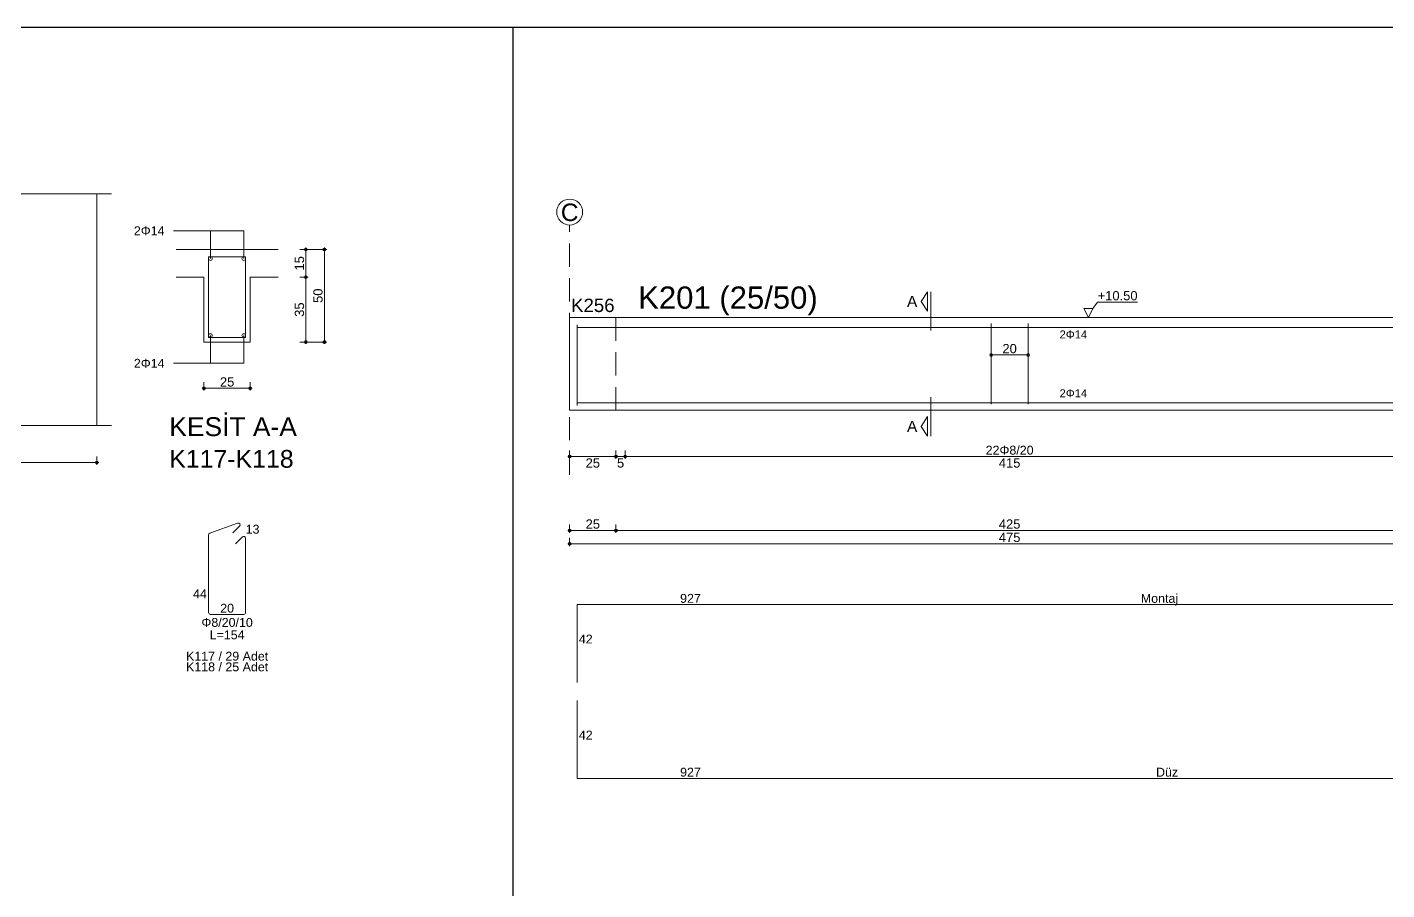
# Model space of a CAD drawing. Header units: millimetres. Extents: x 2232 to 85269, y -3593 to 5869.
# Drawn here: x 43310 to 44411, y 208 to 907 of the extents above; entities that cross this region are included whole.
import ezdxf

# ---------------------------------------------------------------- set-up
doc = ezdxf.new("R2010")
doc.units = ezdxf.units.MM
doc.linetypes.add('DASHDOT2', pattern=[12.7, 6.35, -3.175, 0, -3.175])
doc.linetypes.add('DASHED4', pattern=[18.75, 12.5, -6.25])
doc.layers.add('aks', color=251, linetype='DASHDOT2', lineweight=35)
for name, color, linetype in [('Donatı Topl. Uzun. Yazısı', 7, 'Continuous'), ('Donatı Uz. Yazısı', 7, 'Continuous'), ('Donatı Yazısı', 7, 'Continuous'), ('Donatı Çizgisi', 7, 'Continuous'), ('Kiriş', 7, 'Continuous'), ('Standart', 7, 'Continuous'), ('Ölçülendirme', 7, 'Continuous')]:
    doc.layers.add(name, color=color, linetype=linetype)
doc.styles.add('arial_1_18', font='arial.ttf', dxfattribs={"height": 0.2})

# ---------------------------------------------------------------- blocks, each defined once
blk = doc.blocks.new('IDE1089Entity7395')
at = {"layer": 'Donatı Çizgisi', "color": 5, "linetype": 'Continuous', "lineweight": 5}
for points in [[(7706.76, 2039.2), (7706.76, 2082.8)], [(7706.76, 2082.8), (7726.76, 2082.8)], [(7726.76, 2039.2), (7726.76, 2082.8)], [(7706.76, 2039.2), (7726.76, 2039.2)], [(7707.43, 1933.44), (7722.44, 1938.91)], [(7706.76, 1890.62), (7706.76, 1932.49)], [(7719.87, 1933.59), (7723.51, 1937.23)], [(7721.24, 1927.68), (7725.02, 1931.46)], [(7726.76, 1890.62), (7726.76, 1930.74)], [(7707.78, 1889.6), (7725.74, 1889.6)]]:
    blk.add_lwpolyline(points, dxfattribs=at)
for centre in [(7707.76, 2081.8), (7725.76, 2081.8), (7707.76, 2040.2), (7725.76, 2040.2)]:
    blk.add_circle(centre, 1, dxfattribs=at)
for centre, start, end in [((7722.79, 1937.95), 315, 110), ((7707.78, 1932.49), 110, 180), ((7725.74, 1930.74), 0, 135), ((7707.78, 1890.62), 180, 270), ((7725.74, 1890.62), 270, 0)]:
    blk.add_arc(centre, 1.02, start, end, dxfattribs=at)
at = {"layer": 'Kiriş', "color": 1, "linetype": 'Continuous', "lineweight": 5}
for points in [[(7574.43, 2116.7), (7654.43, 2116.7)], [(7646.43, 1991.7), (7646.43, 2116.7)], [(7689.26, 2086.7), (7744.26, 2086.7)], [(7689.26, 2071.7), (7704.26, 2071.7)], [(7704.26, 2036.7), (7704.26, 2071.7)], [(7729.26, 2071.7), (7744.26, 2071.7)], [(7729.26, 2036.7), (7729.26, 2071.7)], [(7704.26, 2036.7), (7729.26, 2036.7)], [(7574.43, 1991.7), (7654.43, 1991.7)]]:
    blk.add_lwpolyline(points, dxfattribs=at)
at = {"layer": 'Ölçülendirme', "color": 1, "linetype": 'Continuous', "lineweight": 5}
for points in [[(7687.76, 2096.8), (7725.76, 2096.8)], [(7707.76, 2081.8), (7707.76, 2096.8)], [(7725.76, 2081.8), (7725.76, 2096.8)], [(7756.01, 2086.7), (7770.51, 2086.7)], [(7759.26, 2035.7), (7759.26, 2087.7)], [(7769.26, 2035.7), (7769.26, 2087.7)], [(7756.01, 2071.7), (7760.51, 2071.7)], [(7707.76, 2025.2), (7707.76, 2040.2)], [(7725.76, 2025.2), (7725.76, 2040.2)], [(7756.01, 2036.7), (7770.51, 2036.7)], [(7687.76, 2025.2), (7725.76, 2025.2)], [(7703.26, 2011.7), (7730.26, 2011.7)], [(7704.26, 2010.45), (7704.26, 2014.95)], [(7729.26, 2010.45), (7729.26, 2014.95)], [(7646.43, 1970.45), (7646.43, 1974.95)], [(6645.43, 1971.7), (7647.43, 1971.7)]]:
    blk.add_lwpolyline(points, dxfattribs=at)
for centre in [(7759.26, 2086.7), (7769.26, 2086.7), (7759.26, 2071.7), (7759.26, 2036.7), (7769.26, 2036.7), (7704.26, 2011.7), (7729.26, 2011.7), (7646.43, 1971.7)]:
    blk.add_circle(centre, 0.75, dxfattribs=at)
at = {"layer": 'Donatı Topl. Uzun. Yazısı', "color": 1, "linetype": 'Continuous', "lineweight": 5, "style": 'arial_1_18'}
blk.add_text('L=154', height=4.8, dxfattribs=at).set_placement((7707.34, 1876.16))
at = {"layer": 'Donatı Uz. Yazısı', "color": 1, "linetype": 'Continuous', "lineweight": 5, "style": 'arial_1_18'}
for s, p in [('13', (7726.76, 1933.2)), ('44', (7698.34, 1898.32)), ('20', (7713.03, 1890.56))]:
    blk.add_text(s, height=4.8, dxfattribs=at).set_placement(p)
at = {"layer": 'Donatı Yazısı', "color": 5, "linetype": 'Continuous', "lineweight": 5, "style": 'arial_1_18'}
for s, p in [('2Φ14', (7666.43, 2094.4)), ('2Φ14', (7666.43, 2022.8)), ('Φ8/20/10', (7702.9, 1882.88)), ('K117 / 29 Adet', (7694.58, 1864.64)), ('K118 / 25 Adet', (7694.58, 1858.88))]:
    blk.add_text(s, height=4.8, dxfattribs=at).set_placement(p)
at = {"layer": 'Kiriş', "color": 1, "linetype": 'Continuous', "lineweight": 5, "style": 'arial_1_18'}
for s, height, p in [('KESİT A-A', 10.2, (7685.56, 1985.9)), ('K117-K118', 9.6, (7685.56, 1968.82))]:
    blk.add_text(s, height=height, dxfattribs=at).set_placement(p)
at = {"layer": 'Ölçülendirme', "color": 1, "linetype": 'Continuous', "lineweight": 5, "style": 'arial_1_18'}
for s, p in [('15', (7758.3, 2075.32)), ('50', (7768.3, 2057.82)), ('35', (7758.3, 2050.32))]:
    blk.add_text(s, height=5, rotation=90, dxfattribs=at).set_placement(p)
blk.add_text('25', height=5, dxfattribs=at).set_placement((7712.88, 2012.66))
blk = doc.blocks.new('IDE792Entity7458')
at = {"layer": 'aks', "color": 30, "linetype": 'DASHED4', "lineweight": 5}
blk.add_lwpolyline([(21, 2001.7), (21, 2136.7)], dxfattribs=at)
at = {"layer": 'aks', "color": 1, "linetype": 'Continuous', "lineweight": 5}
blk.add_circle((21, 2143.7), 7, dxfattribs=at)
at = {"layer": 'Donatı Çizgisi', "color": 5, "linetype": 'Continuous', "lineweight": 5}
for points in [[(25, 2039.3), (25, 2082.7)], [(25, 2081.3), (952, 2081.3)], [(248.5, 2039.9), (248.5, 2083.5)], [(268.5, 2039.9), (268.5, 2083.5)], [(25, 2040.7), (952, 2040.7)], [(25, 1889.7), (25, 1931.7)], [(25, 1931.7), (952, 1931.7)], [(25, 1837.85), (25, 1879.85)], [(25, 1837.85), (952, 1837.85)]]:
    blk.add_lwpolyline(points, dxfattribs=at)
at = {"layer": 'Kiriş', "color": 1, "linetype": 'DASHED4', "lineweight": 5}
for points in [[(21, 2036.7), (21, 2086.7)], [(46, 2036.7), (46, 2086.7)]]:
    blk.add_lwpolyline(points, dxfattribs=at)
at = {"layer": 'Kiriş', "color": 1, "linetype": 'Continuous', "lineweight": 5}
for points in [[(21, 2086.7), (956, 2086.7)], [(21, 2036.7), (21, 2086.7)], [(21, 2036.7), (956, 2036.7)]]:
    blk.add_lwpolyline(points, dxfattribs=at)
at = {"layer": 'Ölçülendirme', "color": 1, "linetype": 'Continuous', "lineweight": 5}
for points in [[(210.75, 2095.45), (214.25, 2100.7)], [(214.25, 2090.2), (214.25, 2100.7)], [(216, 2079.7), (216, 2100.7)], [(214.25, 2090.2), (210.75, 2095.45)], [(301, 2086.7), (298.5, 2091.7)], [(298.5, 2091.7), (303.5, 2091.7)], [(303.5, 2091.7), (301, 2086.7)], [(303.5, 2091.7), (306, 2095.03)], [(306, 2095.03), (327.56, 2095.03)], [(301, 2086.7), (301, 2086.7)], [(248.5, 2066.5), (268.5, 2066.5)], [(216, 2022.7), (216, 2043.7)], [(210.75, 2027.95), (214.25, 2033.2)], [(214.25, 2022.7), (214.25, 2033.2)], [(214.25, 2022.7), (210.75, 2027.95)], [(20, 2011.7), (957, 2011.7)], [(21, 2010.45), (21, 2014.95)], [(46, 2010.45), (46, 2014.95)], [(51, 2010.45), (51, 2014.95)], [(21, 1970.45), (21, 1974.95)], [(46, 1970.45), (46, 1974.95)], [(20, 1971.7), (957, 1971.7)], [(21, 1963.25), (21, 1967.75)], [(20, 1964.5), (957, 1964.5)]]:
    blk.add_lwpolyline(points, dxfattribs=at)
for centre in [(248.5, 2066.5), (268.5, 2066.5), (21, 2011.7), (46, 2011.7), (46, 2011.7), (51, 2011.7), (51, 2011.7), (21, 1971.7), (46, 1971.7), (46, 1971.7), (21, 1964.5)]:
    blk.add_circle(centre, 0.75, dxfattribs=at)
at = {"layer": 'aks', "color": 1, "linetype": 'Continuous', "lineweight": 5, "style": 'arial_1_18'}
blk.add_text('C', height=9.45, dxfattribs=at).set_placement((16.24, 2138.82))
at = {"layer": 'Donatı Uz. Yazısı', "color": 1, "linetype": 'Continuous', "lineweight": 5, "style": 'arial_1_18'}
for s, p in [('927', (80.62, 1932.66)), ('42', (25.96, 1910.7)), ('42', (25.96, 1858.85)), ('927', (80.62, 1838.81))]:
    blk.add_text(s, height=4.8, dxfattribs=at).set_placement(p)
at = {"layer": 'Donatı Yazısı', "color": 5, "linetype": 'Continuous', "lineweight": 5, "style": 'arial_1_18'}
for p in [(285.46, 2075.42), (285.46, 2043.66)]:
    blk.add_text('2Φ14', height=4.32, rotation=360, dxfattribs=at).set_placement(p)
at = {"layer": 'Donatı Yazısı', "color": 1, "linetype": 'Continuous', "lineweight": 5, "style": 'arial_1_18'}
for s, p in [('Montaj', (329.32, 1932.66)), ('Düz', (337.53, 1838.81))]:
    blk.add_text(s, height=4.8, dxfattribs=at).set_placement(p)
at = {"layer": 'Kiriş', "color": 1, "linetype": 'Continuous', "lineweight": 5, "style": 'arial_1_18'}
for s, height, p in [('K201 (25/50)', 12, (58, 2091.5)), ('K256', 7.2, (21.76, 2089.7))]:
    blk.add_text(s, height=height, dxfattribs=at).set_placement(p)
at = {"layer": 'Ölçülendirme', "color": 1, "linetype": 'Continuous', "lineweight": 5, "style": 'arial_1_18'}
for s, height, p in [('+10.50', 5, (306, 2096.03)), ('A', 5.95, (203.11, 2092.48)), ('A', 5.95, (203.11, 2024.98)), ('25', 5, (29.62, 2005.7)), ('5', 5, (46.56, 2005.7)), ('415', 5, (252.67, 2005.7)), ('25', 5, (29.62, 1972.7)), ('425', 5, (252.67, 1972.7)), ('475', 5, (252.67, 1965.5))]:
    blk.add_text(s, height=height, dxfattribs=at).set_placement(p)
blk.add_text('20', height=5, rotation=360, dxfattribs=at).set_placement((254.62, 2067.46))
at = {"layer": 'Ölçülendirme', "color": 5, "linetype": 'Continuous', "lineweight": 5, "style": 'arial_1_18'}
blk.add_text('22Φ8/20', height=4.8, dxfattribs=at).set_placement((245.57, 2012.7))

msp = doc.modelspace()

# ---------------------------------------------------------------- linework, layer by layer
for p, q in [((3332.4, 906.6), (85269.2, 906.6)), ((43703.6, -3593.4), (43703.6, 906.6))]:
    msp.add_line(p, q)

# ---------------------------------------------------------------- block references
at = {"layer": 'Standart', "xscale": 1.5, "yscale": 1.5, "zscale": 1.5}
for name, p in [('IDE1089Entity7395', (31896.8, -2403.5)), ('IDE792Entity7458', (43717.8, -2458.7))]:
    msp.add_blockref(name, p, dxfattribs=at)

doc.saveas('drawing.dxf')
